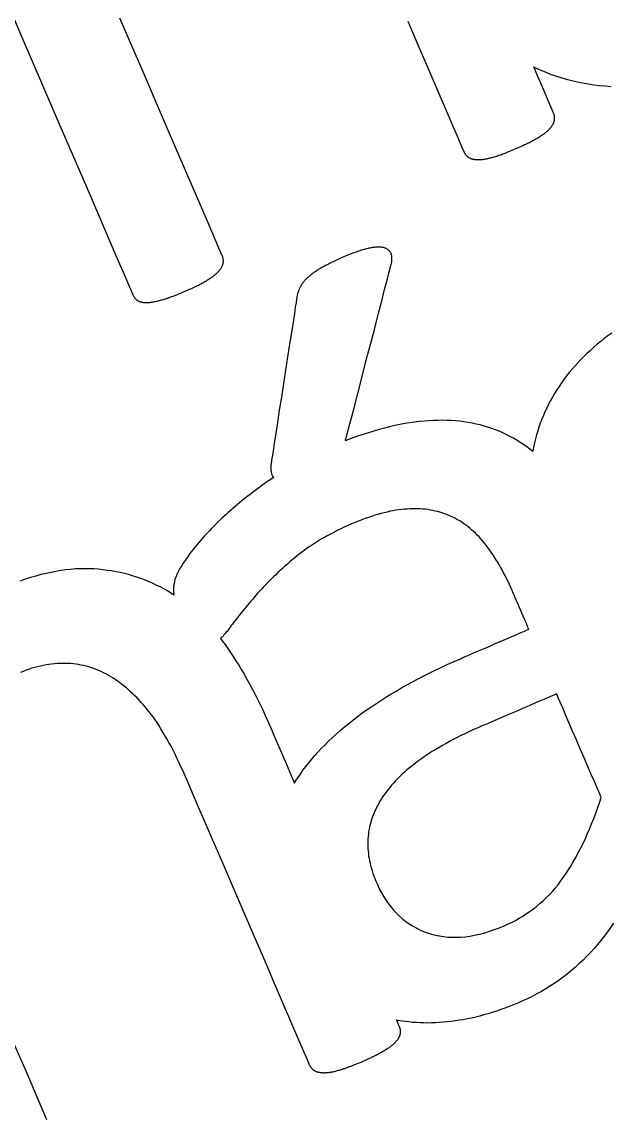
# Model space of a CAD drawing. Header units: millimetres. Extents: x 47 to 159, y 49 to 299.
# Drawn here: x 94.85 to 100.48, y 228.12 to 238.56 of the extents above; entities that cross this region are included whole.
import ezdxf

# ---------------------------------------------------------------- set-up
doc = ezdxf.new("R2010")
doc.units = ezdxf.units.MM

# ---------------------------------------------------------------- blocks, each defined once
blk = doc.blocks.new('angel 01')
for points in [[(-22.175, 186.789), (-22.211, 186.763), (-22.246, 186.736), (-22.28, 186.709), (-22.314, 186.682), (-22.347, 186.653), (-22.379, 186.624), (-22.411, 186.595), (-22.441, 186.565), (-22.471, 186.535), (-22.5, 186.504), (-22.528, 186.473), (-22.555, 186.442), (-22.582, 186.411), (-22.607, 186.379), (-22.631, 186.346), (-22.655, 186.313), (-22.678, 186.28), (-22.7, 186.247), (-22.721, 186.213), (-22.741, 186.178), (-22.76, 186.144), (-22.778, 186.109), (-22.796, 186.073), (-22.813, 186.038), (-22.828, 186.002), (-22.843, 185.965), (-22.857, 185.928), (-22.87, 185.891), (-22.882, 185.854), (-22.893, 185.816), (-22.903, 185.778), (-22.913, 185.739), (-22.921, 185.7), (-22.929, 185.661), (-22.929, 185.657), (-22.955, 185.678), (-22.986, 185.701), (-23.018, 185.724), (-23.05, 185.745), (-23.082, 185.765), (-23.115, 185.784), (-23.148, 185.802), (-23.182, 185.819), (-23.216, 185.836), (-23.251, 185.851), (-23.286, 185.865), (-23.321, 185.878), (-23.358, 185.89), (-23.394, 185.901), (-23.432, 185.911), (-23.47, 185.92), (-23.508, 185.928), (-23.547, 185.935), (-23.587, 185.941), (-23.627, 185.946), (-23.668, 185.95), (-23.709, 185.953), (-23.751, 185.955), (-23.793, 185.956), (-23.836, 185.955), (-23.88, 185.954), (-23.924, 185.952), (-23.968, 185.948), (-24.014, 185.944), (-24.059, 185.938), (-24.106, 185.932), (-24.153, 185.924), (-24.201, 185.915), (-24.249, 185.905), (-24.298, 185.893), (-24.348, 185.881), (-24.398, 185.868), (-24.449, 185.853), (-24.501, 185.837), (-24.553, 185.821), (-24.606, 185.803), (-24.659, 185.784), (-24.713, 185.763), (-24.722, 185.76), (-24.72, 185.764), (-24.718, 185.771), (-24.716, 185.778), (-24.714, 185.785), (-24.712, 185.793), (-24.709, 185.8), (-24.707, 185.808), (-24.705, 185.816), (-24.698, 185.845), (-24.683, 185.901), (-24.663, 185.978), (-24.638, 186.075), (-24.609, 186.186), (-24.577, 186.31), (-24.543, 186.441), (-24.508, 186.577), (-24.472, 186.715), (-24.437, 186.849), (-24.404, 186.978), (-24.373, 187.097), (-24.345, 187.204), (-24.322, 187.293), (-24.304, 187.362), (-24.292, 187.408), (-24.288, 187.426), (-24.286, 187.433), (-24.284, 187.44), (-24.282, 187.447), (-24.28, 187.454), (-24.279, 187.461), (-24.277, 187.468), (-24.276, 187.474), (-24.276, 187.481), (-24.275, 187.487), (-24.275, 187.493), (-24.275, 187.499), (-24.275, 187.505), (-24.275, 187.511), (-24.276, 187.517), (-24.277, 187.523), (-24.278, 187.528), (-24.279, 187.534), (-24.281, 187.539), (-24.282, 187.544), (-24.284, 187.549), (-24.287, 187.554), (-24.289, 187.558), (-24.292, 187.563), (-24.295, 187.567), (-24.298, 187.571), (-24.301, 187.575), (-24.305, 187.578), (-24.309, 187.582), (-24.313, 187.585), (-24.317, 187.588), (-24.322, 187.591), (-24.327, 187.594), (-24.332, 187.596), (-24.337, 187.599), (-24.343, 187.601), (-24.349, 187.603), (-24.355, 187.605), (-24.361, 187.606), (-24.368, 187.608), (-24.375, 187.609), (-24.382, 187.609), (-24.39, 187.61), (-24.398, 187.61), (-24.406, 187.61), (-24.415, 187.61), (-24.424, 187.609), (-24.433, 187.609), (-24.443, 187.608), (-24.452, 187.606), (-24.463, 187.605), (-24.473, 187.603), (-24.484, 187.601), (-24.495, 187.599), (-24.506, 187.596), (-24.518, 187.593), (-24.53, 187.59), (-24.542, 187.587), (-24.555, 187.583), (-24.568, 187.58), (-24.581, 187.575), (-24.594, 187.571), (-24.608, 187.566), (-24.622, 187.561), (-24.637, 187.556), (-24.651, 187.551), (-24.666, 187.545), (-24.682, 187.539), (-24.697, 187.533), (-24.713, 187.526), (-24.729, 187.519), (-24.745, 187.513), (-24.759, 187.507), (-24.772, 187.501), (-24.786, 187.495), (-24.799, 187.489), (-24.811, 187.483), (-24.824, 187.477), (-24.836, 187.471), (-24.848, 187.465), (-24.86, 187.459), (-24.872, 187.454), (-24.883, 187.448), (-24.894, 187.442), (-24.905, 187.437), (-24.915, 187.431), (-24.925, 187.425), (-24.935, 187.42), (-24.945, 187.414), (-24.955, 187.409), (-24.964, 187.403), (-24.973, 187.398), (-24.982, 187.392), (-24.99, 187.387), (-24.999, 187.381), (-25.007, 187.376), (-25.015, 187.371), (-25.022, 187.365), (-25.03, 187.36), (-25.037, 187.354), (-25.044, 187.349), (-25.051, 187.344), (-25.058, 187.338), (-25.065, 187.333), (-25.071, 187.328), (-25.077, 187.322), (-25.083, 187.317), (-25.088, 187.312), (-25.094, 187.307), (-25.099, 187.301), (-25.104, 187.296), (-25.109, 187.29), (-25.114, 187.285), (-25.119, 187.279), (-25.123, 187.273), (-25.128, 187.268), (-25.132, 187.262), (-25.136, 187.256), (-25.14, 187.25), (-25.143, 187.244), (-25.147, 187.238), (-25.15, 187.232), (-25.154, 187.226), (-25.157, 187.22), (-25.16, 187.214), (-25.162, 187.208), (-25.165, 187.201), (-25.168, 187.195), (-25.17, 187.188), (-25.172, 187.182), (-25.175, 187.175), (-25.177, 187.168), (-25.179, 187.161), (-25.18, 187.154), (-25.182, 187.146), (-25.184, 187.139), (-25.185, 187.132), (-25.186, 187.124), (-25.187, 187.117), (-25.189, 187.109), (-25.189, 187.101), (-25.19, 187.093), (-25.192, 187.079), (-25.199, 187.039), (-25.208, 186.975), (-25.221, 186.893), (-25.237, 186.794), (-25.254, 186.683), (-25.273, 186.562), (-25.292, 186.436), (-25.312, 186.306), (-25.332, 186.177), (-25.352, 186.052), (-25.37, 185.935), (-25.386, 185.828), (-25.401, 185.736), (-25.412, 185.66), (-25.421, 185.606), (-25.426, 185.575), (-25.427, 185.566), (-25.428, 185.558), (-25.429, 185.55), (-25.43, 185.543), (-25.431, 185.535), (-25.432, 185.528), (-25.432, 185.52), (-25.432, 185.513), (-25.433, 185.507), (-25.433, 185.5), (-25.433, 185.493), (-25.432, 185.487), (-25.432, 185.481), (-25.432, 185.475), (-25.431, 185.469), (-25.43, 185.464), (-25.429, 185.458), (-25.428, 185.453), (-25.427, 185.448), (-25.426, 185.443), (-25.424, 185.439), (-25.422, 185.434), (-25.42, 185.43), (-25.418, 185.426), (-25.416, 185.422), (-25.413, 185.418), (-25.411, 185.415), (-25.408, 185.412), (-25.406, 185.41), (-25.43, 185.394), (-25.456, 185.376), (-25.483, 185.357), (-25.509, 185.339), (-25.535, 185.32), (-25.56, 185.301), (-25.585, 185.283), (-25.61, 185.264), (-25.635, 185.245), (-25.659, 185.226), (-25.683, 185.208), (-25.706, 185.189), (-25.729, 185.17), (-25.752, 185.151), (-25.775, 185.132), (-25.797, 185.113), (-25.819, 185.093), (-25.84, 185.074), (-25.861, 185.055), (-25.882, 185.036), (-25.903, 185.017), (-25.923, 184.998), (-25.942, 184.979), (-25.962, 184.96), (-25.981, 184.941), (-25.999, 184.922), (-26.017, 184.903), (-26.035, 184.884), (-26.053, 184.865), (-26.07, 184.847), (-26.086, 184.828), (-26.103, 184.809), (-26.119, 184.791), (-26.134, 184.772), (-26.15, 184.754), (-26.165, 184.735), (-26.179, 184.717), (-26.193, 184.699), (-26.206, 184.682), (-26.219, 184.665), (-26.231, 184.649), (-26.242, 184.633), (-26.253, 184.617), (-26.263, 184.602), (-26.273, 184.587), (-26.282, 184.573), (-26.291, 184.559), (-26.299, 184.546), (-26.306, 184.533), (-26.313, 184.52), (-26.32, 184.508), (-26.325, 184.496), (-26.33, 184.485), (-26.335, 184.474), (-26.339, 184.463), (-26.343, 184.452), (-26.347, 184.441), (-26.35, 184.431), (-26.353, 184.42), (-26.355, 184.41), (-26.358, 184.4), (-26.359, 184.389), (-26.361, 184.379), (-26.362, 184.369), (-26.363, 184.359), (-26.363, 184.349), (-26.363, 184.34), (-26.363, 184.33), (-26.362, 184.32), (-26.362, 184.311), (-26.36, 184.301), (-26.359, 184.292), (-26.357, 184.284), (-26.388, 184.304), (-26.422, 184.325), (-26.457, 184.345), (-26.492, 184.364), (-26.528, 184.382), (-26.565, 184.4), (-26.602, 184.416), (-26.639, 184.431), (-26.677, 184.445), (-26.715, 184.458), (-26.754, 184.47), (-26.793, 184.481), (-26.833, 184.492), (-26.873, 184.501), (-26.914, 184.509), (-26.955, 184.516), (-26.996, 184.522), (-27.038, 184.527), (-27.081, 184.532), (-27.124, 184.535), (-27.168, 184.537), (-27.212, 184.538), (-27.256, 184.537), (-27.301, 184.535), (-27.347, 184.531), (-27.393, 184.526), (-27.44, 184.52), (-27.487, 184.512), (-27.534, 184.503), (-27.582, 184.493), (-27.631, 184.481), (-27.68, 184.467), (-27.729, 184.453), (-27.78, 184.437), (-27.83, 184.419)], [(-27.961, 189.961), (-27.793, 189.571), (-27.624, 189.179), (-27.459, 188.794), (-27.301, 188.428), (-27.155, 188.09), (-27.026, 187.79), (-26.917, 187.537), (-26.833, 187.342), (-26.778, 187.214), (-26.756, 187.163), (-26.754, 187.159), (-26.752, 187.154), (-26.75, 187.15), (-26.747, 187.146), (-26.745, 187.142), (-26.743, 187.138), (-26.74, 187.134), (-26.737, 187.13), (-26.735, 187.127), (-26.732, 187.123), (-26.729, 187.12), (-26.726, 187.117), (-26.723, 187.114), (-26.72, 187.111), (-26.717, 187.108), (-26.714, 187.105), (-26.71, 187.103), (-26.707, 187.101), (-26.704, 187.098), (-26.7, 187.096), (-26.696, 187.094), (-26.692, 187.092), (-26.688, 187.091), (-26.683, 187.089), (-26.679, 187.087), (-26.674, 187.086), (-26.669, 187.085), (-26.664, 187.084), (-26.659, 187.083), (-26.653, 187.082), (-26.648, 187.082), (-26.642, 187.081), (-26.636, 187.081), (-26.63, 187.08), (-26.624, 187.08), (-26.617, 187.08), (-26.61, 187.081), (-26.604, 187.081), (-26.597, 187.081), (-26.589, 187.082), (-26.582, 187.083), (-26.574, 187.084), (-26.567, 187.085), (-26.559, 187.086), (-26.55, 187.088), (-26.542, 187.089), (-26.534, 187.091), (-26.525, 187.093), (-26.516, 187.095), (-26.507, 187.097), (-26.498, 187.099), (-26.488, 187.102), (-26.479, 187.105), (-26.469, 187.107), (-26.459, 187.111), (-26.448, 187.114), (-26.438, 187.117), (-26.427, 187.121), (-26.416, 187.124), (-26.405, 187.128), (-26.394, 187.132), (-26.382, 187.137), (-26.37, 187.141), (-26.358, 187.146), (-26.346, 187.15), (-26.333, 187.155), (-26.32, 187.161), (-26.307, 187.166), (-26.294, 187.171), (-26.28, 187.177), (-26.267, 187.183), (-26.252, 187.189), (-26.238, 187.195), (-26.224, 187.201), (-26.211, 187.207), (-26.197, 187.213), (-26.184, 187.219), (-26.172, 187.225), (-26.16, 187.231), (-26.148, 187.237), (-26.136, 187.243), (-26.125, 187.248), (-26.114, 187.254), (-26.103, 187.259), (-26.093, 187.265), (-26.083, 187.27), (-26.073, 187.276), (-26.064, 187.281), (-26.055, 187.286), (-26.046, 187.291), (-26.037, 187.296), (-26.029, 187.302), (-26.021, 187.307), (-26.013, 187.312), (-26.006, 187.317), (-25.999, 187.322), (-25.992, 187.327), (-25.985, 187.332), (-25.979, 187.336), (-25.972, 187.341), (-25.967, 187.346), (-25.961, 187.351), (-25.955, 187.356), (-25.95, 187.36), (-25.945, 187.365), (-25.941, 187.37), (-25.936, 187.374), (-25.932, 187.379), (-25.928, 187.383), (-25.924, 187.388), (-25.921, 187.392), (-25.917, 187.397), (-25.914, 187.401), (-25.911, 187.406), (-25.908, 187.41), (-25.906, 187.415), (-25.903, 187.419), (-25.901, 187.423), (-25.899, 187.428), (-25.897, 187.432), (-25.895, 187.436), (-25.893, 187.441), (-25.892, 187.445), (-25.891, 187.449), (-25.89, 187.453), (-25.889, 187.458), (-25.888, 187.462), (-25.888, 187.466), (-25.887, 187.47), (-25.887, 187.475), (-25.887, 187.479), (-25.887, 187.483), (-25.888, 187.488), (-25.888, 187.492), (-25.889, 187.497), (-25.889, 187.501), (-25.89, 187.506), (-25.892, 187.51), (-25.893, 187.515), (-25.894, 187.519), (-25.896, 187.524), (-25.898, 187.529), (-25.9, 187.534), (-25.92, 187.579), (-25.962, 187.677), (-26.024, 187.821), (-26.102, 188.004), (-26.195, 188.219), (-26.299, 188.459), (-26.41, 188.717), (-26.526, 188.987), (-26.644, 189.262), (-26.762, 189.533), (-26.875, 189.796)], [(-24.124, 189.769), (-24.027, 189.542), (-23.933, 189.324), (-23.845, 189.121), (-23.767, 188.939), (-23.699, 188.783), (-23.646, 188.659), (-23.609, 188.573), (-23.591, 188.53), (-23.588, 188.524), (-23.586, 188.52), (-23.584, 188.515), (-23.581, 188.511), (-23.579, 188.507), (-23.576, 188.503), (-23.574, 188.499), (-23.571, 188.496), (-23.568, 188.492), (-23.566, 188.489), (-23.563, 188.485), (-23.559, 188.482), (-23.556, 188.479), (-23.553, 188.476), (-23.55, 188.474), (-23.546, 188.471), (-23.543, 188.469), (-23.539, 188.467), (-23.535, 188.464), (-23.531, 188.462), (-23.527, 188.46), (-23.523, 188.458), (-23.519, 188.457), (-23.514, 188.455), (-23.51, 188.454), (-23.505, 188.452), (-23.5, 188.451), (-23.495, 188.45), (-23.49, 188.449), (-23.485, 188.448), (-23.479, 188.448), (-23.474, 188.447), (-23.468, 188.446), (-23.462, 188.446), (-23.456, 188.446), (-23.45, 188.446), (-23.443, 188.446), (-23.437, 188.446), (-23.43, 188.446), (-23.423, 188.447), (-23.416, 188.447), (-23.409, 188.448), (-23.401, 188.449), (-23.393, 188.45), (-23.386, 188.452), (-23.377, 188.453), (-23.369, 188.455), (-23.36, 188.457), (-23.352, 188.459), (-23.343, 188.461), (-23.334, 188.463), (-23.324, 188.465), (-23.315, 188.468), (-23.305, 188.471), (-23.295, 188.474), (-23.285, 188.477), (-23.274, 188.48), (-23.263, 188.484), (-23.252, 188.488), (-23.241, 188.492), (-23.229, 188.496), (-23.218, 188.5), (-23.206, 188.505), (-23.193, 188.509), (-23.18, 188.514), (-23.168, 188.519), (-23.154, 188.525), (-23.141, 188.53), (-23.127, 188.536), (-23.113, 188.542), (-23.099, 188.548), (-23.085, 188.554), (-23.071, 188.56), (-23.058, 188.566), (-23.044, 188.571), (-23.032, 188.577), (-23.019, 188.583), (-23.007, 188.589), (-22.995, 188.595), (-22.983, 188.6), (-22.971, 188.606), (-22.96, 188.611), (-22.95, 188.617), (-22.939, 188.622), (-22.929, 188.628), (-22.919, 188.633), (-22.909, 188.638), (-22.9, 188.644), (-22.891, 188.649), (-22.882, 188.654), (-22.873, 188.659), (-22.865, 188.664), (-22.857, 188.669), (-22.849, 188.675), (-22.841, 188.68), (-22.834, 188.685), (-22.827, 188.689), (-22.82, 188.694), (-22.814, 188.699), (-22.808, 188.704), (-22.802, 188.709), (-22.796, 188.714), (-22.79, 188.718), (-22.785, 188.723), (-22.78, 188.728), (-22.776, 188.732), (-22.771, 188.737), (-22.767, 188.742), (-22.763, 188.746), (-22.759, 188.751), (-22.755, 188.755), (-22.752, 188.76), (-22.749, 188.764), (-22.745, 188.769), (-22.743, 188.773), (-22.74, 188.778), (-22.737, 188.782), (-22.735, 188.786), (-22.733, 188.791), (-22.731, 188.795), (-22.729, 188.799), (-22.727, 188.804), (-22.726, 188.808), (-22.725, 188.812), (-22.724, 188.816), (-22.723, 188.821), (-22.722, 188.825), (-22.721, 188.829), (-22.721, 188.833), (-22.721, 188.838), (-22.721, 188.842), (-22.721, 188.846), (-22.721, 188.851), (-22.721, 188.855), (-22.722, 188.86), (-22.723, 188.864), (-22.724, 188.869), (-22.725, 188.873), (-22.726, 188.878), (-22.728, 188.882), (-22.729, 188.887), (-22.731, 188.891), (-22.733, 188.896), (-22.744, 188.922), (-22.776, 188.996), (-22.825, 189.111), (-22.89, 189.262), (-22.92, 189.331), (-22.911, 189.326), (-22.862, 189.304), (-22.812, 189.284), (-22.762, 189.264), (-22.712, 189.247), (-22.661, 189.23), (-22.609, 189.215), (-22.557, 189.202), (-22.505, 189.19), (-22.452, 189.179), (-22.399, 189.17), (-22.345, 189.162), (-22.29, 189.155), (-22.236, 189.15), (-22.18, 189.146)], [(-22.157, 181.152), (-22.186, 181.11), (-22.216, 181.068), (-22.246, 181.028), (-22.278, 180.987), (-22.311, 180.948), (-22.344, 180.909), (-22.378, 180.872), (-22.413, 180.835), (-22.448, 180.799), (-22.485, 180.765), (-22.522, 180.731), (-22.56, 180.698), (-22.598, 180.667), (-22.638, 180.636), (-22.678, 180.607), (-22.719, 180.578), (-22.761, 180.551), (-22.803, 180.524), (-22.847, 180.499), (-22.891, 180.475), (-22.936, 180.451), (-22.981, 180.429), (-23.028, 180.408), (-23.072, 180.388), (-23.113, 180.371), (-23.154, 180.355), (-23.195, 180.34), (-23.235, 180.325), (-23.276, 180.311), (-23.316, 180.298), (-23.356, 180.286), (-23.396, 180.275), (-23.436, 180.264), (-23.475, 180.254), (-23.515, 180.245), (-23.554, 180.237), (-23.593, 180.229), (-23.632, 180.223), (-23.67, 180.217), (-23.709, 180.212), (-23.747, 180.207), (-23.785, 180.204), (-23.823, 180.201), (-23.86, 180.199), (-23.897, 180.198), (-23.934, 180.197), (-23.97, 180.198), (-24.006, 180.199), (-24.042, 180.201), (-24.078, 180.203), (-24.113, 180.207), (-24.148, 180.211), (-24.182, 180.216), (-24.216, 180.222), (-24.231, 180.225), (-24.219, 180.196), (-24.208, 180.17), (-24.206, 180.165), (-24.204, 180.16), (-24.202, 180.156), (-24.201, 180.151), (-24.2, 180.147), (-24.199, 180.142), (-24.198, 180.138), (-24.197, 180.133), (-24.196, 180.129), (-24.196, 180.124), (-24.196, 180.12), (-24.196, 180.116), (-24.196, 180.111), (-24.196, 180.107), (-24.196, 180.103), (-24.197, 180.099), (-24.198, 180.094), (-24.198, 180.09), (-24.2, 180.086), (-24.201, 180.082), (-24.202, 180.077), (-24.204, 180.073), (-24.206, 180.069), (-24.208, 180.064), (-24.21, 180.06), (-24.212, 180.056), (-24.215, 180.051), (-24.217, 180.047), (-24.22, 180.042), (-24.223, 180.038), (-24.227, 180.033), (-24.23, 180.029), (-24.234, 180.024), (-24.238, 180.02), (-24.242, 180.015), (-24.246, 180.011), (-24.25, 180.006), (-24.255, 180.002), (-24.26, 179.997), (-24.265, 179.992), (-24.271, 179.987), (-24.276, 179.983), (-24.282, 179.978), (-24.289, 179.973), (-24.295, 179.968), (-24.302, 179.963), (-24.309, 179.958), (-24.316, 179.953), (-24.324, 179.948), (-24.332, 179.943), (-24.34, 179.938), (-24.348, 179.933), (-24.357, 179.928), (-24.365, 179.923), (-24.374, 179.917), (-24.384, 179.912), (-24.394, 179.907), (-24.404, 179.901), (-24.414, 179.896), (-24.424, 179.891), (-24.435, 179.885), (-24.446, 179.879), (-24.458, 179.874), (-24.469, 179.868), (-24.481, 179.863), (-24.494, 179.857), (-24.506, 179.851), (-24.519, 179.845), (-24.532, 179.839), (-24.546, 179.833), (-24.56, 179.827), (-24.574, 179.821), (-24.588, 179.815), (-24.602, 179.809), (-24.616, 179.804), (-24.629, 179.798), (-24.642, 179.793), (-24.655, 179.788), (-24.668, 179.783), (-24.68, 179.778), (-24.692, 179.774), (-24.704, 179.769), (-24.716, 179.765), (-24.727, 179.761), (-24.738, 179.758), (-24.749, 179.754), (-24.76, 179.751), (-24.77, 179.748), (-24.78, 179.745), (-24.79, 179.742), (-24.799, 179.739), (-24.808, 179.737), (-24.818, 179.734), (-24.827, 179.732), (-24.835, 179.73), (-24.844, 179.728), (-24.852, 179.727), (-24.86, 179.725), (-24.868, 179.724), (-24.876, 179.723), (-24.884, 179.722), (-24.891, 179.721), (-24.898, 179.72), (-24.905, 179.72), (-24.912, 179.72), (-24.918, 179.719), (-24.925, 179.719), (-24.931, 179.72), (-24.937, 179.72), (-24.943, 179.72), (-24.948, 179.721), (-24.954, 179.721), (-24.959, 179.722), (-24.965, 179.723), (-24.97, 179.724), (-24.975, 179.725), (-24.98, 179.726), (-24.985, 179.727), (-24.989, 179.729), (-24.994, 179.73), (-24.998, 179.732), (-25.002, 179.734), (-25.006, 179.736), (-25.01, 179.738), (-25.014, 179.74), (-25.018, 179.742), (-25.021, 179.745), (-25.025, 179.747), (-25.028, 179.75), (-25.031, 179.753), (-25.034, 179.756), (-25.037, 179.759), (-25.04, 179.762), (-25.043, 179.766), (-25.046, 179.769), (-25.049, 179.773), (-25.051, 179.777), (-25.054, 179.781), (-25.056, 179.785), (-25.059, 179.789), (-25.061, 179.793), (-25.063, 179.798), (-25.066, 179.804), (-25.084, 179.846), (-25.121, 179.932), (-25.174, 180.056), (-25.242, 180.213), (-25.32, 180.395), (-25.408, 180.598), (-25.501, 180.816), (-25.599, 181.042), (-25.698, 181.272), (-25.796, 181.5), (-25.89, 181.718), (-25.979, 181.923), (-26.058, 182.108), (-26.127, 182.267), (-26.181, 182.394), (-26.22, 182.484), (-26.24, 182.531), (-26.253, 182.56), (-26.272, 182.604), (-26.292, 182.646), (-26.311, 182.688), (-26.33, 182.728), (-26.349, 182.767), (-26.368, 182.805), (-26.387, 182.842), (-26.407, 182.877), (-26.426, 182.912), (-26.445, 182.945), (-26.464, 182.977), (-26.483, 183.008), (-26.501, 183.038), (-26.52, 183.067), (-26.539, 183.094), (-26.558, 183.121), (-26.577, 183.146), (-26.596, 183.17), (-26.615, 183.194), (-26.634, 183.217), (-26.653, 183.239), (-26.673, 183.261), (-26.692, 183.283), (-26.712, 183.304), (-26.732, 183.324), (-26.753, 183.343), (-26.773, 183.362), (-26.793, 183.381), (-26.814, 183.399), (-26.835, 183.416), (-26.856, 183.433), (-26.878, 183.449), (-26.899, 183.464), (-26.921, 183.479), (-26.942, 183.494), (-26.964, 183.507), (-26.987, 183.52), (-27.009, 183.533), (-27.032, 183.544), (-27.055, 183.555), (-27.078, 183.565), (-27.101, 183.575), (-27.125, 183.584), (-27.148, 183.592), (-27.172, 183.599), (-27.196, 183.606), (-27.221, 183.612), (-27.245, 183.617), (-27.27, 183.621), (-27.295, 183.625), (-27.321, 183.628), (-27.346, 183.631), (-27.372, 183.632), (-27.397, 183.633), (-27.423, 183.633), (-27.45, 183.633), (-27.476, 183.631), (-27.502, 183.629), (-27.528, 183.626), (-27.555, 183.623), (-27.582, 183.619), (-27.609, 183.613), (-27.635, 183.608), (-27.663, 183.601), (-27.69, 183.594), (-27.717, 183.586), (-27.744, 183.577), (-27.772, 183.567), (-27.8, 183.557), (-27.827, 183.546)], [(-27.885, 179.991), (-27.773, 179.733), (-27.67, 179.492), (-27.577, 179.277)]]:
    blk.add_lwpolyline(points)
for points in [[(-25.915, 183.87), (-25.898, 183.849), (-25.871, 183.813), (-25.845, 183.776), (-25.818, 183.737), (-25.792, 183.698), (-25.766, 183.657), (-25.74, 183.616), (-25.714, 183.573), (-25.688, 183.529), (-25.662, 183.483), (-25.637, 183.437), (-25.611, 183.389), (-25.586, 183.341), (-25.561, 183.291), (-25.536, 183.24), (-25.511, 183.188), (-25.486, 183.134), (-25.462, 183.08), (-25.437, 183.024), (-25.425, 182.996), (-25.397, 182.931), (-25.35, 182.822), (-25.288, 182.677), (-25.212, 182.501), (-25.207, 182.49), (-25.199, 182.504), (-25.176, 182.54), (-25.151, 182.576), (-25.126, 182.612), (-25.099, 182.648), (-25.071, 182.683), (-25.042, 182.718), (-25.012, 182.753), (-24.981, 182.788), (-24.949, 182.822), (-24.915, 182.856), (-24.881, 182.89), (-24.845, 182.924), (-24.809, 182.957), (-24.771, 182.991), (-24.732, 183.024), (-24.692, 183.056), (-24.651, 183.089), (-24.609, 183.121), (-24.565, 183.153), (-24.521, 183.185), (-24.476, 183.216), (-24.429, 183.248), (-24.382, 183.278), (-24.334, 183.309), (-24.285, 183.339), (-24.235, 183.369), (-24.184, 183.399), (-24.132, 183.428), (-24.079, 183.457), (-24.025, 183.486), (-23.97, 183.514), (-23.914, 183.542), (-23.857, 183.57), (-23.8, 183.598), (-23.741, 183.625), (-23.682, 183.652), (-23.621, 183.678), (-23.607, 183.684), (-23.592, 183.691), (-23.567, 183.701), (-23.535, 183.715), (-23.495, 183.733), (-23.449, 183.752), (-23.4, 183.773), (-23.347, 183.796), (-23.294, 183.819), (-23.24, 183.842), (-23.187, 183.865), (-23.137, 183.887), (-23.091, 183.907), (-23.05, 183.924), (-23.016, 183.939), (-22.99, 183.95), (-22.973, 183.957), (-22.967, 183.96), (-22.969, 183.963), (-22.973, 183.972), (-22.979, 183.987), (-22.987, 184.006), (-22.997, 184.029), (-23.009, 184.055), (-23.021, 184.084), (-23.034, 184.114), (-23.047, 184.144), (-23.06, 184.174), (-23.073, 184.204), (-23.085, 184.232), (-23.096, 184.258), (-23.105, 184.28), (-23.113, 184.299), (-23.119, 184.312), (-23.123, 184.321), (-23.126, 184.328), (-23.139, 184.358), (-23.153, 184.387), (-23.166, 184.416), (-23.18, 184.445), (-23.194, 184.472), (-23.208, 184.499), (-23.222, 184.526), (-23.237, 184.552), (-23.251, 184.578), (-23.266, 184.603), (-23.281, 184.627), (-23.297, 184.651), (-23.312, 184.674), (-23.328, 184.697), (-23.344, 184.719), (-23.36, 184.741), (-23.376, 184.762), (-23.392, 184.783), (-23.409, 184.803), (-23.426, 184.822), (-23.443, 184.841), (-23.46, 184.859), (-23.478, 184.877), (-23.496, 184.893), (-23.514, 184.91), (-23.532, 184.925), (-23.551, 184.94), (-23.57, 184.954), (-23.589, 184.968), (-23.608, 184.981), (-23.628, 184.994), (-23.648, 185.005), (-23.668, 185.017), (-23.688, 185.027), (-23.709, 185.037), (-23.73, 185.046), (-23.751, 185.055), (-23.773, 185.063), (-23.795, 185.07), (-23.817, 185.077), (-23.839, 185.083), (-23.862, 185.089), (-23.885, 185.094), (-23.908, 185.098), (-23.931, 185.102), (-23.955, 185.105), (-23.979, 185.107), (-24.004, 185.109), (-24.028, 185.11), (-24.053, 185.11), (-24.079, 185.11), (-24.104, 185.109), (-24.13, 185.108), (-24.156, 185.106), (-24.183, 185.103), (-24.21, 185.1), (-24.237, 185.096), (-24.265, 185.091), (-24.293, 185.086), (-24.322, 185.079), (-24.35, 185.072), (-24.38, 185.065), (-24.41, 185.057), (-24.44, 185.048), (-24.47, 185.038), (-24.501, 185.028), (-24.532, 185.016), (-24.564, 185.005), (-24.596, 184.992), (-24.629, 184.979), (-24.662, 184.965), (-24.697, 184.95), (-24.731, 184.934), (-24.765, 184.918), (-24.799, 184.902), (-24.832, 184.885), (-24.864, 184.869), (-24.896, 184.851), (-24.927, 184.834), (-24.957, 184.816), (-24.987, 184.798), (-25.016, 184.78), (-25.045, 184.761), (-25.073, 184.742), (-25.1, 184.723), (-25.127, 184.703), (-25.153, 184.683), (-25.178, 184.663), (-25.203, 184.643), (-25.228, 184.622), (-25.252, 184.602), (-25.275, 184.581), (-25.298, 184.561), (-25.321, 184.541), (-25.343, 184.52), (-25.365, 184.5), (-25.386, 184.48), (-25.407, 184.46), (-25.428, 184.44), (-25.448, 184.42), (-25.467, 184.401), (-25.486, 184.381), (-25.505, 184.361), (-25.523, 184.342), (-25.541, 184.322), (-25.559, 184.303), (-25.576, 184.284), (-25.592, 184.264), (-25.609, 184.245), (-25.625, 184.227), (-25.64, 184.208), (-25.655, 184.19), (-25.67, 184.172), (-25.685, 184.155), (-25.699, 184.137), (-25.713, 184.12), (-25.726, 184.104), (-25.739, 184.087), (-25.752, 184.071), (-25.765, 184.055), (-25.777, 184.039), (-25.789, 184.024), (-25.8, 184.009), (-25.811, 183.994), (-25.822, 183.979), (-25.832, 183.965), (-25.842, 183.952), (-25.852, 183.939), (-25.862, 183.927), (-25.872, 183.915), (-25.881, 183.905), (-25.89, 183.894), (-25.899, 183.885), (-25.908, 183.876)], [(-22.701, 183.342), (-22.708, 183.339), (-22.728, 183.33), (-22.76, 183.317), (-22.8, 183.299), (-22.849, 183.278), (-22.904, 183.255), (-22.964, 183.229), (-23.026, 183.202), (-23.089, 183.175), (-23.152, 183.148), (-23.213, 183.122), (-23.269, 183.097), (-23.32, 183.075), (-23.363, 183.057), (-23.398, 183.042), (-23.421, 183.032), (-23.432, 183.027), (-23.461, 183.014), (-23.501, 182.997), (-23.54, 182.979), (-23.579, 182.961), (-23.616, 182.943), (-23.653, 182.924), (-23.689, 182.906), (-23.724, 182.887), (-23.758, 182.869), (-23.791, 182.85), (-23.824, 182.831), (-23.856, 182.812), (-23.887, 182.793), (-23.917, 182.774), (-23.947, 182.754), (-23.976, 182.735), (-24.004, 182.715), (-24.031, 182.695), (-24.057, 182.675), (-24.083, 182.655), (-24.107, 182.635), (-24.132, 182.615), (-24.155, 182.594), (-24.177, 182.574), (-24.199, 182.553), (-24.22, 182.532), (-24.241, 182.511), (-24.26, 182.49), (-24.279, 182.469), (-24.297, 182.447), (-24.314, 182.426), (-24.331, 182.404), (-24.347, 182.383), (-24.362, 182.361), (-24.376, 182.339), (-24.39, 182.317), (-24.402, 182.295), (-24.415, 182.273), (-24.426, 182.25), (-24.436, 182.228), (-24.446, 182.206), (-24.455, 182.183), (-24.464, 182.161), (-24.471, 182.138), (-24.478, 182.116), (-24.484, 182.093), (-24.49, 182.071), (-24.494, 182.048), (-24.498, 182.025), (-24.501, 182.003), (-24.504, 181.98), (-24.505, 181.957), (-24.506, 181.934), (-24.507, 181.911), (-24.506, 181.888), (-24.505, 181.865), (-24.503, 181.841), (-24.501, 181.818), (-24.498, 181.794), (-24.494, 181.771), (-24.49, 181.747), (-24.484, 181.723), (-24.479, 181.699), (-24.472, 181.675), (-24.465, 181.651), (-24.457, 181.627), (-24.448, 181.602), (-24.439, 181.578), (-24.429, 181.554), (-24.415, 181.52), (-24.396, 181.48), (-24.375, 181.441), (-24.354, 181.404), (-24.331, 181.369), (-24.308, 181.335), (-24.283, 181.303), (-24.257, 181.273), (-24.23, 181.244), (-24.202, 181.217), (-24.172, 181.191), (-24.142, 181.167), (-24.111, 181.145), (-24.078, 181.125), (-24.044, 181.106), (-24.009, 181.089), (-23.973, 181.073), (-23.936, 181.059), (-23.898, 181.047), (-23.86, 181.037), (-23.821, 181.029), (-23.781, 181.023), (-23.741, 181.019), (-23.7, 181.017), (-23.658, 181.017), (-23.616, 181.018), (-23.573, 181.022), (-23.53, 181.028), (-23.486, 181.035), (-23.441, 181.045), (-23.396, 181.057), (-23.35, 181.07), (-23.304, 181.086), (-23.257, 181.103), (-23.209, 181.123), (-23.17, 181.141), (-23.132, 181.159), (-23.095, 181.178), (-23.059, 181.198), (-23.023, 181.219), (-22.989, 181.242), (-22.955, 181.265), (-22.922, 181.289), (-22.89, 181.314), (-22.859, 181.341), (-22.828, 181.368), (-22.799, 181.396), (-22.77, 181.425), (-22.742, 181.455), (-22.715, 181.487), (-22.688, 181.519), (-22.663, 181.552), (-22.638, 181.587), (-22.614, 181.622), (-22.59, 181.659), (-22.566, 181.697), (-22.542, 181.737), (-22.519, 181.777), (-22.497, 181.819), (-22.474, 181.863), (-22.452, 181.907), (-22.43, 181.953), (-22.409, 182.001), (-22.388, 182.049), (-22.367, 182.099), (-22.347, 182.15), (-22.327, 182.203), (-22.307, 182.256), (-22.287, 182.311), (-22.274, 182.351), (-22.281, 182.367), (-22.295, 182.399), (-22.315, 182.445), (-22.34, 182.504), (-22.37, 182.573), (-22.403, 182.649), (-22.438, 182.731), (-22.475, 182.816), (-22.512, 182.902), (-22.548, 182.986), (-22.583, 183.067), (-22.615, 183.141), (-22.643, 183.208), (-22.667, 183.263), (-22.685, 183.305), (-22.697, 183.333)]]:
    blk.add_lwpolyline(points, close=True)

msp = doc.modelspace()

# ---------------------------------------------------------------- block references
msp.add_blockref('angel 01', (122.661, 48.801))

doc.saveas('drawing.dxf')
